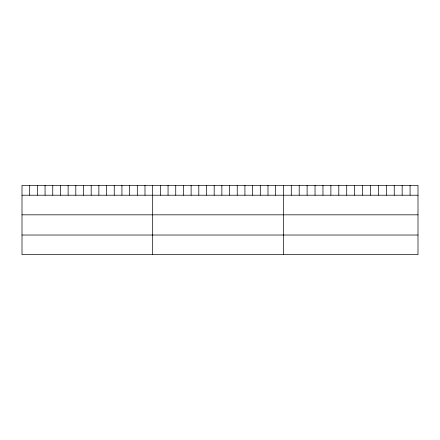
<?xml version="1.0" encoding="UTF-8"?>
<svg xmlns="http://www.w3.org/2000/svg" width="440" height="440" viewBox="0 0 440 440"><rect width="100%" height="100%" fill="white"/><g stroke="black" fill="none" stroke-linecap="round" stroke-linejoin="round"><path stroke-width="0.66" d="M418 195.222L418 254.634L22 254.634L22 185.367L418 185.367L418 195.222L22 195.222M22 214.825L418 214.825M22 235.026L418 235.026M410.08 185.367L410.08 195.222M402.16 185.367L402.16 195.222M394.24 185.367L394.24 195.222M386.32 185.367L386.32 195.222M378.4 185.367L378.4 195.222M370.48 185.367L370.48 195.222M362.56 185.367L362.56 195.222M354.64 185.367L354.64 195.222M346.72 185.367L346.72 195.222M338.8 185.367L338.8 195.222M330.88 185.367L330.88 195.222M322.96 185.367L322.96 195.222M315.04 185.367L315.04 195.222M307.12 185.367L307.12 195.222M299.2 185.367L299.2 195.222M291.28 185.367L291.28 195.222M283.36 185.367L283.36 254.634M275.671 185.367L275.671 195.222M267.988 185.367L267.988 195.222M260.298 185.367L260.298 195.222M252.61 185.367L252.61 195.222M244.926 185.367L244.926 195.222M237.237 185.367L237.237 195.222M229.548 185.367L229.548 195.222M221.865 185.367L221.865 195.222M214.176 185.367L214.176 195.222M206.492 185.367L206.492 195.222M198.803 185.367L198.803 195.222M191.114 185.367L191.114 195.222M183.431 185.367L183.431 195.222M175.742 185.367L175.742 195.222M168.053 185.367L168.053 195.222M160.369 185.367L160.369 195.222M152.68 185.367L152.68 254.634M144.991 185.367L144.991 195.222M137.308 185.367L137.308 195.222M129.619 185.367L129.619 195.222M121.93 185.367L121.93 195.222M114.246 185.367L114.246 195.222M106.557 185.367L106.557 195.222M98.868 185.367L98.868 195.222M91.184 185.367L91.184 195.222M83.496 185.367L83.496 195.222M75.812 185.367L75.812 195.222M68.123 185.367L68.123 195.222M60.434 185.367L60.434 195.222M52.751 185.367L52.751 195.222M45.062 185.367L45.062 195.222M37.373 185.367L37.373 195.222M29.689 185.367L29.689 195.222"/></g></svg>
